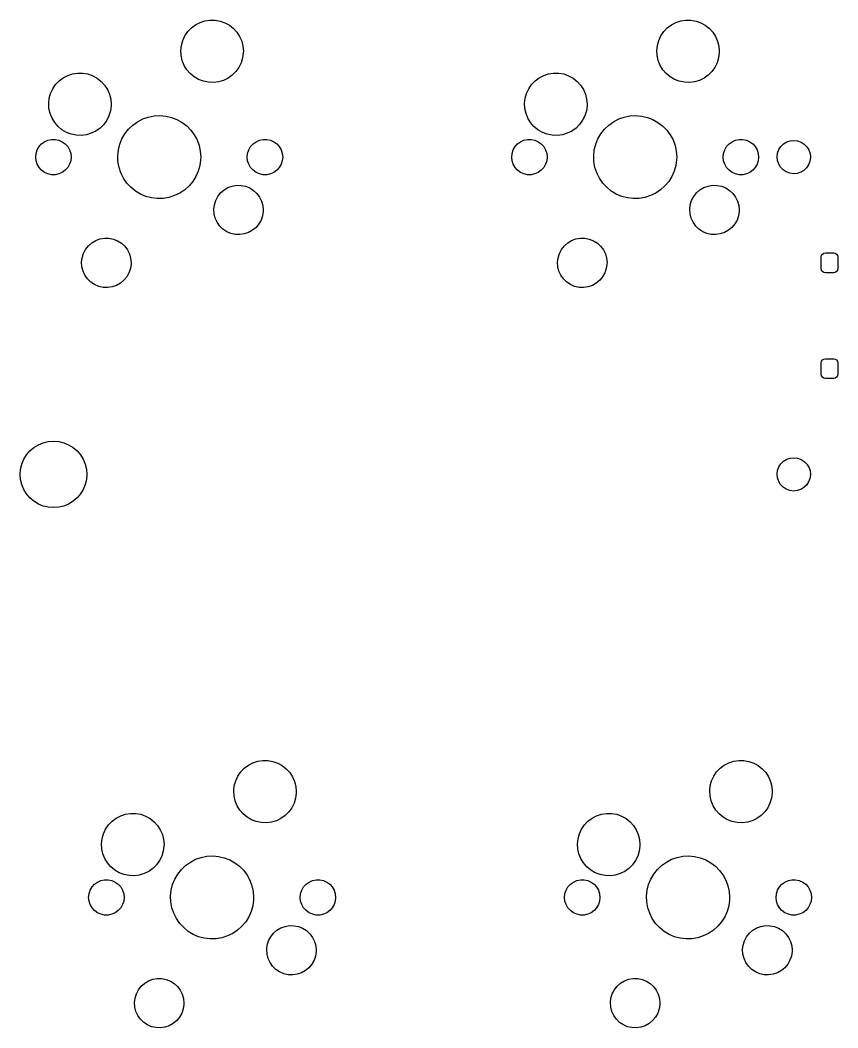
# Model space of a CAD drawing. Extents: x 3.34 to 9.76, y -5.25 to -1.36.
# Drawn here: x 3.537 to 5.083, y -3.447 to -1.541 of the extents above; entities that cross this region are included whole.
import ezdxf

# ---------------------------------------------------------------- set-up
doc = ezdxf.new("R2010")
doc.units = 0
doc.header["$MEASUREMENT"] = 0
doc.layers.add('BLACK', color=7, linetype='CONTINUOUS')

msp = doc.modelspace()

# ---------------------------------------------------------------- linework, layer by layer
at = {"layer": 'BLACK', "linetype": 'CONTINUOUS'}
for p, q in [((3.87712, -1.54556), (3.88631, -1.54255)), ((3.88631, -1.54255), (3.89588, -1.54109)), ((3.89588, -1.54109), (3.90556, -1.54121)), ((3.90556, -1.54121), (3.91509, -1.5429)), ((3.91509, -1.5429), (3.92421, -1.54613)), ((4.77712, -1.54556), (4.78631, -1.54255)), ((4.78631, -1.54255), (4.79588, -1.54109)), ((4.79588, -1.54109), (4.80556, -1.54121)), ((4.80556, -1.54121), (4.81509, -1.5429)), ((4.81509, -1.5429), (4.82421, -1.54613)), ((3.85411, -1.56284), (3.86079, -1.55584)), ((3.86079, -1.55584), (3.86853, -1.55003)), ((3.86853, -1.55003), (3.87712, -1.54556)), ((3.92421, -1.54613), (3.93268, -1.55081)), ((3.93268, -1.55081), (3.94028, -1.55681)), ((3.94028, -1.55681), (3.94679, -1.56397)), ((4.75411, -1.56284), (4.76079, -1.55584)), ((4.76079, -1.55584), (4.76853, -1.55003)), ((4.76853, -1.55003), (4.77712, -1.54556)), ((4.82421, -1.54613), (4.83268, -1.55081)), ((4.83268, -1.55081), (4.84028, -1.55681)), ((4.84028, -1.55681), (4.84679, -1.56397)), ((3.84199, -1.58893), (3.84458, -1.57961)), ((3.84458, -1.57961), (3.84865, -1.57083)), ((3.84865, -1.57083), (3.85411, -1.56284)), ((3.94679, -1.56397), (3.95205, -1.57209)), ((3.95205, -1.57209), (3.9559, -1.58097)), ((3.9559, -1.58097), (3.95826, -1.59035)), ((4.74199, -1.58893), (4.74458, -1.57961)), ((4.74458, -1.57961), (4.74865, -1.57083)), ((4.74865, -1.57083), (4.75411, -1.56284)), ((4.84679, -1.56397), (4.85205, -1.57209)), ((4.85205, -1.57209), (4.8559, -1.58097)), ((4.8559, -1.58097), (4.85826, -1.59035)), ((3.84096, -1.59856), (3.84199, -1.58893)), ((3.84152, -1.60822), (3.84096, -1.59856)), ((3.95826, -1.59035), (3.95906, -1.6)), ((3.95906, -1.6), (3.95898, -1.60288)), ((4.74096, -1.59856), (4.74199, -1.58893)), ((4.74152, -1.60822), (4.74096, -1.59856)), ((4.85826, -1.59035), (4.85906, -1.6)), ((4.85906, -1.6), (4.85898, -1.60288)), ((3.84365, -1.61766), (3.84152, -1.60822)), ((3.84729, -1.62663), (3.84365, -1.61766)), ((3.95772, -1.61248), (3.95491, -1.62174)), ((3.95898, -1.60288), (3.95772, -1.61248)), ((4.74365, -1.61766), (4.74152, -1.60822)), ((4.74729, -1.62663), (4.74365, -1.61766)), ((4.85772, -1.61248), (4.85491, -1.62174)), ((4.85898, -1.60288), (4.85772, -1.61248)), ((3.85234, -1.63488), (3.84729, -1.62663)), ((3.85868, -1.64219), (3.85234, -1.63488)), ((3.94497, -1.63827), (3.93812, -1.64511)), ((3.95062, -1.63042), (3.94497, -1.63827)), ((3.95491, -1.62174), (3.95062, -1.63042)), ((4.75234, -1.63488), (4.74729, -1.62663)), ((4.75868, -1.64219), (4.75234, -1.63488)), ((4.84497, -1.63827), (4.83812, -1.64511)), ((4.85062, -1.63042), (4.84497, -1.63827)), ((4.85491, -1.62174), (4.85062, -1.63042)), ((3.60411, -1.66284), (3.61079, -1.65584)), ((3.61079, -1.65584), (3.61853, -1.65003)), ((3.61853, -1.65003), (3.62712, -1.64556)), ((3.62712, -1.64556), (3.63631, -1.64255)), ((3.63631, -1.64255), (3.64588, -1.64109)), ((3.64588, -1.64109), (3.65556, -1.64121)), ((3.65556, -1.64121), (3.66509, -1.6429)), ((3.66509, -1.6429), (3.67421, -1.64613)), ((3.67421, -1.64613), (3.68268, -1.65081)), ((3.68268, -1.65081), (3.69028, -1.65681)), ((3.69028, -1.65681), (3.69679, -1.66397)), ((3.86613, -1.64838), (3.85868, -1.64219)), ((3.87448, -1.65326), (3.86613, -1.64838)), ((3.88352, -1.65671), (3.87448, -1.65326)), ((3.89301, -1.65864), (3.88352, -1.65671)), ((3.91228, -1.65776), (3.90268, -1.65899)), ((3.92155, -1.65498), (3.91228, -1.65776)), ((3.93024, -1.65073), (3.92155, -1.65498)), ((3.93812, -1.64511), (3.93024, -1.65073)), ((4.50411, -1.66284), (4.51079, -1.65584)), ((4.51079, -1.65584), (4.51853, -1.65003)), ((4.51853, -1.65003), (4.52712, -1.64556)), ((4.52712, -1.64556), (4.53631, -1.64255)), ((4.53631, -1.64255), (4.54588, -1.64109)), ((4.54588, -1.64109), (4.55556, -1.64121)), ((4.55556, -1.64121), (4.56509, -1.6429)), ((4.56509, -1.6429), (4.57421, -1.64613)), ((4.57421, -1.64613), (4.58268, -1.65081)), ((4.58268, -1.65081), (4.59028, -1.65681)), ((4.59028, -1.65681), (4.59679, -1.66397)), ((4.76613, -1.64838), (4.75868, -1.64219)), ((4.77448, -1.65326), (4.76613, -1.64838)), ((4.78352, -1.65671), (4.77448, -1.65326)), ((4.79301, -1.65864), (4.78352, -1.65671)), ((4.81228, -1.65776), (4.80268, -1.65899)), ((4.82155, -1.65498), (4.81228, -1.65776)), ((4.83024, -1.65073), (4.82155, -1.65498)), ((4.83812, -1.64511), (4.83024, -1.65073)), ((3.59458, -1.67961), (3.59865, -1.67083)), ((3.59865, -1.67083), (3.60411, -1.66284)), ((3.69679, -1.66397), (3.70205, -1.67209)), ((3.70205, -1.67209), (3.7059, -1.68097)), ((3.90268, -1.65899), (3.89301, -1.65864)), ((4.49458, -1.67961), (4.49865, -1.67083)), ((4.49865, -1.67083), (4.50411, -1.66284)), ((4.59679, -1.66397), (4.60205, -1.67209)), ((4.60205, -1.67209), (4.6059, -1.68097)), ((4.80268, -1.65899), (4.79301, -1.65864)), ((3.59096, -1.69856), (3.59199, -1.68893)), ((3.59199, -1.68893), (3.59458, -1.67961)), ((3.7059, -1.68097), (3.70826, -1.69035)), ((3.70826, -1.69035), (3.70906, -1.7)), ((4.49096, -1.69856), (4.49199, -1.68893)), ((4.49199, -1.68893), (4.49458, -1.67961)), ((4.6059, -1.68097), (4.60826, -1.69035)), ((4.60826, -1.69035), (4.60906, -1.7)), ((3.59152, -1.70822), (3.59096, -1.69856)), ((3.59365, -1.71766), (3.59152, -1.70822)), ((3.70772, -1.71248), (3.70491, -1.72174)), ((3.70898, -1.70288), (3.70772, -1.71248)), ((3.70906, -1.7), (3.70898, -1.70288)), ((4.49152, -1.70822), (4.49096, -1.69856)), ((4.49365, -1.71766), (4.49152, -1.70822)), ((4.60772, -1.71248), (4.60491, -1.72174)), ((4.60898, -1.70288), (4.60772, -1.71248)), ((4.60906, -1.7), (4.60898, -1.70288)), ((3.59729, -1.72663), (3.59365, -1.71766)), ((3.60234, -1.73488), (3.59729, -1.72663)), ((3.70062, -1.73042), (3.69497, -1.73827)), ((3.70491, -1.72174), (3.70062, -1.73042)), ((3.74996, -1.73951), (3.75898, -1.73307)), ((3.75898, -1.73307), (3.76882, -1.72796)), ((3.76882, -1.72796), (3.77929, -1.72428)), ((3.77929, -1.72428), (3.79016, -1.72212)), ((3.79016, -1.72212), (3.80123, -1.72151)), ((3.80123, -1.72151), (3.81228, -1.72247)), ((3.81228, -1.72247), (3.82308, -1.72497)), ((3.82308, -1.72497), (3.83342, -1.72897)), ((3.83342, -1.72897), (3.8431, -1.73439)), ((4.49729, -1.72663), (4.49365, -1.71766)), ((4.50234, -1.73488), (4.49729, -1.72663)), ((4.60062, -1.73042), (4.59497, -1.73827)), ((4.60491, -1.72174), (4.60062, -1.73042)), ((4.64996, -1.73951), (4.65898, -1.73307)), ((4.65898, -1.73307), (4.66882, -1.72796)), ((4.66882, -1.72796), (4.67929, -1.72428)), ((4.67929, -1.72428), (4.69016, -1.72212)), ((4.69016, -1.72212), (4.70123, -1.72151)), ((4.70123, -1.72151), (4.71228, -1.72247)), ((4.71228, -1.72247), (4.72308, -1.72497)), ((4.72308, -1.72497), (4.73342, -1.72897)), ((4.73342, -1.72897), (4.7431, -1.73439)), ((3.60868, -1.74219), (3.60234, -1.73488)), ((3.61613, -1.74838), (3.60868, -1.74219)), ((3.62448, -1.75326), (3.61613, -1.74838)), ((3.68024, -1.75073), (3.67155, -1.75498)), ((3.68812, -1.74511), (3.68024, -1.75073)), ((3.69497, -1.73827), (3.68812, -1.74511)), ((3.73507, -1.75588), (3.74194, -1.74717)), ((3.74194, -1.74717), (3.74996, -1.73951)), ((3.8431, -1.73439), (3.85191, -1.74112)), ((3.85191, -1.74112), (3.85969, -1.74902)), ((3.85969, -1.74902), (3.86628, -1.75794)), ((4.50868, -1.74219), (4.50234, -1.73488)), ((4.51613, -1.74838), (4.50868, -1.74219)), ((4.52448, -1.75326), (4.51613, -1.74838)), ((4.58024, -1.75073), (4.57155, -1.75498)), ((4.58812, -1.74511), (4.58024, -1.75073)), ((4.59497, -1.73827), (4.58812, -1.74511)), ((4.63507, -1.75588), (4.64194, -1.74717)), ((4.64194, -1.74717), (4.64996, -1.73951)), ((4.7431, -1.73439), (4.75191, -1.74112)), ((4.75191, -1.74112), (4.75969, -1.74902)), ((4.75969, -1.74902), (4.76628, -1.75794)), ((3.57758, -1.7751), (3.58325, -1.77099)), ((3.58325, -1.77099), (3.58965, -1.76814)), ((3.58965, -1.76814), (3.5965, -1.76668)), ((3.5965, -1.76668), (3.6035, -1.76668)), ((3.6035, -1.76668), (3.61035, -1.76814)), ((3.61035, -1.76814), (3.61675, -1.77099)), ((3.61675, -1.77099), (3.62242, -1.7751)), ((3.63352, -1.75671), (3.62448, -1.75326)), ((3.64301, -1.75864), (3.63352, -1.75671)), ((3.65268, -1.75899), (3.64301, -1.75864)), ((3.66228, -1.75776), (3.65268, -1.75899)), ((3.67155, -1.75498), (3.66228, -1.75776)), ((3.72534, -1.77574), (3.7295, -1.76546)), ((3.7295, -1.76546), (3.73507, -1.75588)), ((3.86628, -1.75794), (3.87155, -1.7677)), ((3.87155, -1.7677), (3.87538, -1.7781)), ((3.97758, -1.7751), (3.98325, -1.77099)), ((3.98325, -1.77099), (3.98965, -1.76814)), ((3.98965, -1.76814), (3.9965, -1.76668)), ((3.9965, -1.76668), (4.0035, -1.76668)), ((4.0035, -1.76668), (4.01035, -1.76814)), ((4.01035, -1.76814), (4.01675, -1.77099)), ((4.01675, -1.77099), (4.02242, -1.7751)), ((4.47758, -1.7751), (4.48325, -1.77099)), ((4.48325, -1.77099), (4.48965, -1.76814)), ((4.48965, -1.76814), (4.4965, -1.76668)), ((4.4965, -1.76668), (4.5035, -1.76668)), ((4.5035, -1.76668), (4.51035, -1.76814)), ((4.51035, -1.76814), (4.51675, -1.77099)), ((4.51675, -1.77099), (4.52242, -1.7751)), ((4.53352, -1.75671), (4.52448, -1.75326)), ((4.54301, -1.75864), (4.53352, -1.75671)), ((4.55268, -1.75899), (4.54301, -1.75864)), ((4.56228, -1.75776), (4.55268, -1.75899)), ((4.57155, -1.75498), (4.56228, -1.75776)), ((4.62534, -1.77574), (4.6295, -1.76546)), ((4.6295, -1.76546), (4.63507, -1.75588)), ((4.76628, -1.75794), (4.77155, -1.7677)), ((4.77155, -1.7677), (4.77538, -1.7781)), ((4.87758, -1.7751), (4.88325, -1.77099)), ((4.88325, -1.77099), (4.88965, -1.76814)), ((4.88965, -1.76814), (4.8965, -1.76668)), ((4.8965, -1.76668), (4.9035, -1.76668)), ((4.9035, -1.76668), (4.91035, -1.76814)), ((4.91035, -1.76814), (4.91675, -1.77099)), ((4.91675, -1.77099), (4.92242, -1.7751)), ((4.98061, -1.77518), (4.98659, -1.7715)), ((4.98659, -1.7715), (4.99324, -1.76924)), ((4.99324, -1.76924), (5.00022, -1.7685)), ((5.00022, -1.7685), (5.00719, -1.76934)), ((5.00719, -1.76934), (5.01381, -1.77169)), ((5.01381, -1.77169), (5.01974, -1.77545)), ((3.56723, -1.79303), (3.5694, -1.78637)), ((3.5694, -1.78637), (3.5729, -1.78031)), ((3.5729, -1.78031), (3.57758, -1.7751)), ((3.62242, -1.7751), (3.6271, -1.78031)), ((3.6271, -1.78031), (3.6306, -1.78637)), ((3.6306, -1.78637), (3.63277, -1.79303)), ((3.72154, -1.79753), (3.72267, -1.7865)), ((3.72267, -1.7865), (3.72534, -1.77574)), ((3.87538, -1.7781), (3.87772, -1.78894)), ((3.87772, -1.78894), (3.8785, -1.8)), ((3.96723, -1.79303), (3.9694, -1.78637)), ((3.9694, -1.78637), (3.9729, -1.78031)), ((3.9729, -1.78031), (3.97758, -1.7751)), ((4.02242, -1.7751), (4.0271, -1.78031)), ((4.0271, -1.78031), (4.0306, -1.78637)), ((4.0306, -1.78637), (4.03277, -1.79303)), ((4.46723, -1.79303), (4.4694, -1.78637)), ((4.4694, -1.78637), (4.4729, -1.78031)), ((4.4729, -1.78031), (4.47758, -1.7751)), ((4.52242, -1.7751), (4.5271, -1.78031)), ((4.5271, -1.78031), (4.5306, -1.78637)), ((4.5306, -1.78637), (4.53277, -1.79303)), ((4.62154, -1.79753), (4.62267, -1.7865)), ((4.62267, -1.7865), (4.62534, -1.77574)), ((4.77538, -1.7781), (4.77772, -1.78894)), ((4.77772, -1.78894), (4.7785, -1.8)), ((4.86723, -1.79303), (4.8694, -1.78637)), ((4.8694, -1.78637), (4.8729, -1.78031)), ((4.8729, -1.78031), (4.87758, -1.7751)), ((4.92242, -1.7751), (4.9271, -1.78031)), ((4.9271, -1.78031), (4.9306, -1.78637)), ((4.9306, -1.78637), (4.93277, -1.79303)), ((4.96939, -1.79259), (4.97179, -1.786)), ((4.97179, -1.786), (4.97559, -1.78009)), ((4.97559, -1.78009), (4.98061, -1.77518)), ((5.01974, -1.77545), (5.02468, -1.78044)), ((5.02468, -1.78044), (5.0284, -1.78639)), ((5.0284, -1.78639), (5.03071, -1.79302)), ((3.5665, -1.8), (3.56723, -1.79303)), ((3.56723, -1.80697), (3.5665, -1.8)), ((3.5694, -1.81363), (3.56723, -1.80697)), ((3.63277, -1.80697), (3.6306, -1.81363)), ((3.63277, -1.79303), (3.6335, -1.8)), ((3.6335, -1.8), (3.63277, -1.80697)), ((3.72197, -1.80861), (3.72154, -1.79753)), ((3.72397, -1.81952), (3.72197, -1.80861)), ((3.87835, -1.80493), (3.87687, -1.81592)), ((3.8785, -1.8), (3.87835, -1.80493)), ((3.9665, -1.8), (3.96723, -1.79303)), ((3.96723, -1.80697), (3.9665, -1.8)), ((3.9694, -1.81363), (3.96723, -1.80697)), ((4.03277, -1.80697), (4.0306, -1.81363)), ((4.03277, -1.79303), (4.0335, -1.8)), ((4.0335, -1.8), (4.03277, -1.80697)), ((4.4665, -1.8), (4.46723, -1.79303)), ((4.46723, -1.80697), (4.4665, -1.8)), ((4.4694, -1.81363), (4.46723, -1.80697)), ((4.53277, -1.80697), (4.5306, -1.81363)), ((4.53277, -1.79303), (4.5335, -1.8)), ((4.5335, -1.8), (4.53277, -1.80697)), ((4.62197, -1.80861), (4.62154, -1.79753)), ((4.62397, -1.81952), (4.62197, -1.80861)), ((4.77835, -1.80493), (4.77687, -1.81592)), ((4.7785, -1.8), (4.77835, -1.80493)), ((4.8665, -1.8), (4.86723, -1.79303)), ((4.86723, -1.80697), (4.8665, -1.8)), ((4.8694, -1.81363), (4.86723, -1.80697)), ((4.93277, -1.80697), (4.9306, -1.81363)), ((4.93277, -1.79303), (4.9335, -1.8)), ((4.9335, -1.8), (4.93277, -1.80697)), ((4.96851, -1.79956), (4.96939, -1.79259)), ((4.96919, -1.80655), (4.96851, -1.79956)), ((4.97141, -1.81321), (4.96919, -1.80655)), ((5.03051, -1.80783), (5.02801, -1.8144)), ((5.03148, -1.80088), (5.03051, -1.80783)), ((5.03071, -1.79302), (5.0315, -1.8)), ((5.0315, -1.8), (5.03148, -1.80088)), ((3.5729, -1.81969), (3.5694, -1.81363)), ((3.57758, -1.8249), (3.5729, -1.81969)), ((3.58325, -1.82901), (3.57758, -1.8249)), ((3.58965, -1.83186), (3.58325, -1.82901)), ((3.61675, -1.82901), (3.61035, -1.83186)), ((3.62242, -1.8249), (3.61675, -1.82901)), ((3.6271, -1.81969), (3.62242, -1.8249)), ((3.6306, -1.81363), (3.6271, -1.81969)), ((3.72748, -1.83004), (3.72397, -1.81952)), ((3.87386, -1.82659), (3.86938, -1.83673)), ((3.87687, -1.81592), (3.87386, -1.82659)), ((3.9729, -1.81969), (3.9694, -1.81363)), ((3.97758, -1.8249), (3.9729, -1.81969)), ((3.98325, -1.82901), (3.97758, -1.8249)), ((3.98965, -1.83186), (3.98325, -1.82901)), ((4.01675, -1.82901), (4.01035, -1.83186)), ((4.02242, -1.8249), (4.01675, -1.82901)), ((4.0271, -1.81969), (4.02242, -1.8249)), ((4.0306, -1.81363), (4.0271, -1.81969)), ((4.4729, -1.81969), (4.4694, -1.81363)), ((4.47758, -1.8249), (4.4729, -1.81969)), ((4.48325, -1.82901), (4.47758, -1.8249)), ((4.48965, -1.83186), (4.48325, -1.82901)), ((4.51675, -1.82901), (4.51035, -1.83186)), ((4.52242, -1.8249), (4.51675, -1.82901)), ((4.5271, -1.81969), (4.52242, -1.8249)), ((4.5306, -1.81363), (4.5271, -1.81969)), ((4.62748, -1.83004), (4.62397, -1.81952)), ((4.77386, -1.82659), (4.76938, -1.83673)), ((4.77687, -1.81592), (4.77386, -1.82659)), ((4.8729, -1.81969), (4.8694, -1.81363)), ((4.87758, -1.8249), (4.8729, -1.81969)), ((4.88325, -1.82901), (4.87758, -1.8249)), ((4.88965, -1.83186), (4.88325, -1.82901)), ((4.91675, -1.82901), (4.91035, -1.83186)), ((4.92242, -1.8249), (4.91675, -1.82901)), ((4.9271, -1.81969), (4.92242, -1.8249)), ((4.9306, -1.81363), (4.9271, -1.81969)), ((4.97505, -1.81922), (4.97141, -1.81321)), ((4.97992, -1.82427), (4.97505, -1.81922)), ((4.9858, -1.82811), (4.97992, -1.82427)), ((4.99238, -1.83056), (4.9858, -1.82811)), ((5.01301, -1.82868), (5.00633, -1.83085)), ((5.01904, -1.82509), (5.01301, -1.82868)), ((5.02413, -1.82025), (5.01904, -1.82509)), ((5.02801, -1.8144), (5.02413, -1.82025)), ((3.5965, -1.83332), (3.58965, -1.83186)), ((3.6035, -1.83332), (3.5965, -1.83332)), ((3.61035, -1.83186), (3.6035, -1.83332)), ((3.73243, -1.83996), (3.72748, -1.83004)), ((3.73874, -1.84908), (3.73243, -1.83996)), ((3.86351, -1.84614), (3.85637, -1.85463)), ((3.86938, -1.83673), (3.86351, -1.84614)), ((3.9965, -1.83332), (3.98965, -1.83186)), ((4.0035, -1.83332), (3.9965, -1.83332)), ((4.01035, -1.83186), (4.0035, -1.83332)), ((4.4965, -1.83332), (4.48965, -1.83186)), ((4.5035, -1.83332), (4.4965, -1.83332)), ((4.51035, -1.83186), (4.5035, -1.83332)), ((4.63243, -1.83996), (4.62748, -1.83004)), ((4.63874, -1.84908), (4.63243, -1.83996)), ((4.76351, -1.84614), (4.75637, -1.85463)), ((4.76938, -1.83673), (4.76351, -1.84614)), ((4.8965, -1.83332), (4.88965, -1.83186)), ((4.9035, -1.83332), (4.8965, -1.83332)), ((4.91035, -1.83186), (4.9035, -1.83332)), ((4.99934, -1.83149), (4.99238, -1.83056)), ((5.00633, -1.83085), (4.99934, -1.83149)), ((3.74626, -1.85722), (3.73874, -1.84908)), ((3.75486, -1.86422), (3.74626, -1.85722)), ((3.76436, -1.86994), (3.75486, -1.86422)), ((3.84811, -1.86203), (3.83889, -1.86819)), ((3.85637, -1.85463), (3.84811, -1.86203)), ((3.91609, -1.86782), (3.92252, -1.86218)), ((3.92252, -1.86218), (3.92987, -1.8578)), ((3.92987, -1.8578), (3.9379, -1.85484)), ((3.9379, -1.85484), (3.94633, -1.85339)), ((3.94633, -1.85339), (3.95489, -1.85351)), ((3.95489, -1.85351), (3.96328, -1.85518)), ((3.96328, -1.85518), (3.97122, -1.85835)), ((3.97122, -1.85835), (3.97846, -1.86291)), ((3.97846, -1.86291), (3.98474, -1.86872)), ((4.64626, -1.85722), (4.63874, -1.84908)), ((4.65486, -1.86422), (4.64626, -1.85722)), ((4.66436, -1.86994), (4.65486, -1.86422)), ((4.74811, -1.86203), (4.73889, -1.86819)), ((4.75637, -1.85463), (4.74811, -1.86203)), ((4.81609, -1.86782), (4.82252, -1.86218)), ((4.82252, -1.86218), (4.82987, -1.8578)), ((4.82987, -1.8578), (4.8379, -1.85484)), ((4.8379, -1.85484), (4.84633, -1.85339)), ((4.84633, -1.85339), (4.85489, -1.85351)), ((4.85489, -1.85351), (4.86328, -1.85518)), ((4.86328, -1.85518), (4.87122, -1.85835)), ((4.87122, -1.85835), (4.87846, -1.86291)), ((4.87846, -1.86291), (4.88474, -1.86872)), ((3.77457, -1.87427), (3.76436, -1.86994)), ((3.78529, -1.87711), (3.77457, -1.87427)), ((3.7963, -1.87841), (3.78529, -1.87711)), ((3.80739, -1.87815), (3.7963, -1.87841)), ((3.81833, -1.87633), (3.80739, -1.87815)), ((3.8289, -1.87299), (3.81833, -1.87633)), ((3.83889, -1.86819), (3.8289, -1.87299)), ((3.90427, -1.89028), (3.90681, -1.88211)), ((3.90681, -1.88211), (3.91079, -1.87454)), ((3.91079, -1.87454), (3.91609, -1.86782)), ((3.98474, -1.86872), (3.98986, -1.87557)), ((3.98986, -1.87557), (3.99364, -1.88325)), ((3.99364, -1.88325), (3.99597, -1.89148)), ((4.67457, -1.87427), (4.66436, -1.86994)), ((4.68529, -1.87711), (4.67457, -1.87427)), ((4.6963, -1.87841), (4.68529, -1.87711)), ((4.70739, -1.87815), (4.6963, -1.87841)), ((4.71833, -1.87633), (4.70739, -1.87815)), ((4.7289, -1.87299), (4.71833, -1.87633)), ((4.73889, -1.86819), (4.7289, -1.87299)), ((4.80427, -1.89028), (4.80681, -1.88211)), ((4.80681, -1.88211), (4.81079, -1.87454)), ((4.81079, -1.87454), (4.81609, -1.86782)), ((4.88474, -1.86872), (4.88986, -1.87557)), ((4.88986, -1.87557), (4.89364, -1.88325)), ((4.89364, -1.88325), (4.89597, -1.89148)), ((3.90327, -1.89878), (3.90427, -1.89028)), ((3.90383, -1.90731), (3.90327, -1.89878)), ((3.99669, -1.90245), (3.99546, -1.91091)), ((3.99597, -1.89148), (3.99675, -1.9)), ((3.99675, -1.9), (3.99669, -1.90245)), ((4.80327, -1.89878), (4.80427, -1.89028)), ((4.80383, -1.90731), (4.80327, -1.89878)), ((4.89669, -1.90245), (4.89546, -1.91091)), ((4.89597, -1.89148), (4.89675, -1.9)), ((4.89675, -1.9), (4.89669, -1.90245)), ((3.90593, -1.91561), (3.90383, -1.90731)), ((3.90951, -1.92338), (3.90593, -1.91561)), ((3.91445, -1.93036), (3.90951, -1.92338)), ((3.99271, -1.91901), (3.98853, -1.92648)), ((3.99546, -1.91091), (3.99271, -1.91901)), ((4.80593, -1.91561), (4.80383, -1.90731)), ((4.80951, -1.92338), (4.80593, -1.91561)), ((4.81445, -1.93036), (4.80951, -1.92338)), ((4.89271, -1.91901), (4.88853, -1.92648)), ((4.89546, -1.91091), (4.89271, -1.91901)), ((3.92058, -1.93633), (3.91445, -1.93036)), ((3.92769, -1.94108), (3.92058, -1.93633)), ((3.93555, -1.94446), (3.92769, -1.94108)), ((3.96901, -1.94271), (3.96091, -1.94546)), ((3.97648, -1.93853), (3.96901, -1.94271)), ((3.98306, -1.93306), (3.97648, -1.93853)), ((3.98853, -1.92648), (3.98306, -1.93306)), ((4.82058, -1.93633), (4.81445, -1.93036)), ((4.82769, -1.94108), (4.82058, -1.93633)), ((4.83555, -1.94446), (4.82769, -1.94108)), ((4.86901, -1.94271), (4.86091, -1.94546)), ((4.87648, -1.93853), (4.86901, -1.94271)), ((4.88306, -1.93306), (4.87648, -1.93853)), ((4.88853, -1.92648), (4.88306, -1.93306)), ((3.66609, -1.96782), (3.67252, -1.96218)), ((3.67252, -1.96218), (3.67987, -1.9578)), ((3.67987, -1.9578), (3.6879, -1.95484)), ((3.6879, -1.95484), (3.69633, -1.95339)), ((3.69633, -1.95339), (3.70489, -1.95351)), ((3.70489, -1.95351), (3.71328, -1.95518)), ((3.71328, -1.95518), (3.72122, -1.95835)), ((3.72122, -1.95835), (3.72846, -1.96291)), ((3.9439, -1.94635), (3.93555, -1.94446)), ((3.95245, -1.94669), (3.9439, -1.94635)), ((3.96091, -1.94546), (3.95245, -1.94669)), ((4.56609, -1.96782), (4.57252, -1.96218)), ((4.57252, -1.96218), (4.57987, -1.9578)), ((4.57987, -1.9578), (4.5879, -1.95484)), ((4.5879, -1.95484), (4.59633, -1.95339)), ((4.59633, -1.95339), (4.60489, -1.95351)), ((4.60489, -1.95351), (4.61328, -1.95518)), ((4.61328, -1.95518), (4.62122, -1.95835)), ((4.62122, -1.95835), (4.62846, -1.96291)), ((4.8439, -1.94635), (4.83555, -1.94446)), ((4.85245, -1.94669), (4.8439, -1.94635)), ((4.86091, -1.94546), (4.85245, -1.94669)), ((3.65681, -1.98211), (3.66079, -1.97454)), ((3.66079, -1.97454), (3.66609, -1.96782)), ((3.72846, -1.96291), (3.73474, -1.96872)), ((3.73474, -1.96872), (3.73986, -1.97557)), ((3.73986, -1.97557), (3.74364, -1.98325)), ((4.55681, -1.98211), (4.56079, -1.97454)), ((4.56079, -1.97454), (4.56609, -1.96782)), ((4.62846, -1.96291), (4.63474, -1.96872)), ((4.63474, -1.96872), (4.63986, -1.97557)), ((4.63986, -1.97557), (4.64364, -1.98325)), ((5.05663, -1.9819), (5.05965, -1.9813)), ((5.05965, -1.9813), (5.07539, -1.9813)), ((5.07539, -1.9813), (5.07841, -1.9819)), ((3.65327, -1.99878), (3.65427, -1.99028)), ((3.65383, -2.00731), (3.65327, -1.99878)), ((3.65427, -1.99028), (3.65681, -1.98211)), ((3.74364, -1.98325), (3.74597, -1.99148)), ((3.74597, -1.99148), (3.74675, -2)), ((3.74675, -2), (3.74669, -2.00245)), ((4.55327, -1.99878), (4.55427, -1.99028)), ((4.55383, -2.00731), (4.55327, -1.99878)), ((4.55427, -1.99028), (4.55681, -1.98211)), ((4.64364, -1.98325), (4.64597, -1.99148)), ((4.64597, -1.99148), (4.64675, -2)), ((4.64675, -2), (4.64669, -2.00245)), ((5.05177, -1.98917), (5.05237, -1.98616)), ((5.05177, -2.01083), (5.05177, -1.98917)), ((5.05237, -1.98616), (5.05408, -1.98361)), ((5.05408, -1.98361), (5.05663, -1.9819)), ((5.07841, -1.9819), (5.08096, -1.98361)), ((5.08096, -1.98361), (5.08267, -1.98616)), ((5.08267, -1.98616), (5.08327, -1.98917)), ((5.08327, -1.98917), (5.08327, -2.01083)), ((3.65593, -2.01561), (3.65383, -2.00731)), ((3.65951, -2.02338), (3.65593, -2.01561)), ((3.74271, -2.01901), (3.73853, -2.02648)), ((3.74546, -2.01091), (3.74271, -2.01901)), ((3.74669, -2.00245), (3.74546, -2.01091)), ((4.55593, -2.01561), (4.55383, -2.00731)), ((4.55951, -2.02338), (4.55593, -2.01561)), ((4.64271, -2.01901), (4.63853, -2.02648)), ((4.64546, -2.01091), (4.64271, -2.01901)), ((4.64669, -2.00245), (4.64546, -2.01091)), ((5.05237, -2.01384), (5.05177, -2.01083)), ((5.05408, -2.01639), (5.05237, -2.01384)), ((5.05663, -2.0181), (5.05408, -2.01639)), ((5.05965, -2.0187), (5.05663, -2.0181)), ((5.07539, -2.0187), (5.05965, -2.0187)), ((5.07841, -2.0181), (5.07539, -2.0187)), ((5.08096, -2.01639), (5.07841, -2.0181)), ((5.08267, -2.01384), (5.08096, -2.01639)), ((5.08327, -2.01083), (5.08267, -2.01384)), ((3.66445, -2.03036), (3.65951, -2.02338)), ((3.67058, -2.03633), (3.66445, -2.03036)), ((3.67769, -2.04108), (3.67058, -2.03633)), ((3.72648, -2.03853), (3.71901, -2.04271)), ((3.73306, -2.03306), (3.72648, -2.03853)), ((3.73853, -2.02648), (3.73306, -2.03306)), ((4.56445, -2.03036), (4.55951, -2.02338)), ((4.57058, -2.03633), (4.56445, -2.03036)), ((4.57769, -2.04108), (4.57058, -2.03633)), ((4.62648, -2.03853), (4.61901, -2.04271)), ((4.63306, -2.03306), (4.62648, -2.03853)), ((4.63853, -2.02648), (4.63306, -2.03306)), ((3.68555, -2.04446), (3.67769, -2.04108)), ((3.6939, -2.04635), (3.68555, -2.04446)), ((3.70245, -2.04669), (3.6939, -2.04635)), ((3.71091, -2.04546), (3.70245, -2.04669)), ((3.71901, -2.04271), (3.71091, -2.04546)), ((4.58555, -2.04446), (4.57769, -2.04108)), ((4.5939, -2.04635), (4.58555, -2.04446)), ((4.60245, -2.04669), (4.5939, -2.04635)), ((4.61091, -2.04546), (4.60245, -2.04669)), ((4.61901, -2.04271), (4.61091, -2.04546)), ((5.05177, -2.18917), (5.05237, -2.18616)), ((5.05177, -2.21083), (5.05177, -2.18917)), ((5.05237, -2.18616), (5.05408, -2.18361)), ((5.05408, -2.18361), (5.05663, -2.1819)), ((5.05663, -2.1819), (5.05965, -2.1813)), ((5.05965, -2.1813), (5.07539, -2.1813)), ((5.07539, -2.1813), (5.07841, -2.1819)), ((5.07841, -2.1819), (5.08096, -2.18361)), ((5.08096, -2.18361), (5.08267, -2.18616)), ((5.08267, -2.18616), (5.08327, -2.18917)), ((5.08327, -2.18917), (5.08327, -2.21083)), ((5.05237, -2.21384), (5.05177, -2.21083)), ((5.05408, -2.21639), (5.05237, -2.21384)), ((5.05663, -2.2181), (5.05408, -2.21639)), ((5.05965, -2.2187), (5.05663, -2.2181)), ((5.07539, -2.2187), (5.05965, -2.2187)), ((5.07841, -2.2181), (5.07539, -2.2187)), ((5.08096, -2.21639), (5.07841, -2.2181)), ((5.08267, -2.21384), (5.08096, -2.21639)), ((5.08327, -2.21083), (5.08267, -2.21384)), ((3.56297, -2.34904), (3.5714, -2.34387)), ((3.5714, -2.34387), (3.58053, -2.34009)), ((3.58053, -2.34009), (3.59015, -2.33778)), ((3.59015, -2.33778), (3.6, -2.33701)), ((3.6, -2.33701), (3.60985, -2.33778)), ((3.60985, -2.33778), (3.61947, -2.34009)), ((3.61947, -2.34009), (3.6286, -2.34387)), ((3.6286, -2.34387), (3.63703, -2.34904)), ((3.54904, -2.36297), (3.55546, -2.35546)), ((3.55546, -2.35546), (3.56297, -2.34904)), ((3.63703, -2.34904), (3.64454, -2.35546)), ((3.64454, -2.35546), (3.65096, -2.36297)), ((3.53778, -2.39015), (3.54009, -2.38053)), ((3.54009, -2.38053), (3.54387, -2.3714)), ((3.54387, -2.3714), (3.54904, -2.36297)), ((3.65096, -2.36297), (3.65613, -2.3714)), ((3.65613, -2.3714), (3.65991, -2.38053)), ((3.65991, -2.38053), (3.66222, -2.39015)), ((4.97179, -2.386), (4.97559, -2.38009)), ((4.97559, -2.38009), (4.98061, -2.37518)), ((4.98061, -2.37518), (4.98659, -2.3715)), ((4.98659, -2.3715), (4.99324, -2.36924)), ((4.99324, -2.36924), (5.00022, -2.3685)), ((5.00022, -2.3685), (5.00719, -2.36934)), ((5.00719, -2.36934), (5.01381, -2.37169)), ((5.01381, -2.37169), (5.01974, -2.37545)), ((5.01974, -2.37545), (5.02468, -2.38044)), ((5.02468, -2.38044), (5.0284, -2.38639)), ((3.53701, -2.4), (3.53778, -2.39015)), ((3.53778, -2.40985), (3.53701, -2.4)), ((3.66222, -2.39015), (3.66299, -2.4)), ((3.66299, -2.4), (3.66222, -2.40985)), ((4.96851, -2.39956), (4.96939, -2.39259)), ((4.96919, -2.40655), (4.96851, -2.39956)), ((4.96939, -2.39259), (4.97179, -2.386)), ((5.0284, -2.38639), (5.03071, -2.39302)), ((5.03148, -2.40088), (5.03051, -2.40783)), ((5.03071, -2.39302), (5.0315, -2.4)), ((5.0315, -2.4), (5.03148, -2.40088)), ((3.54009, -2.41947), (3.53778, -2.40985)), ((3.54387, -2.4286), (3.54009, -2.41947)), ((3.65991, -2.41947), (3.65613, -2.4286)), ((3.66222, -2.40985), (3.65991, -2.41947)), ((4.97141, -2.41321), (4.96919, -2.40655)), ((4.97505, -2.41922), (4.97141, -2.41321)), ((4.97992, -2.42427), (4.97505, -2.41922)), ((5.02801, -2.4144), (5.02413, -2.42025)), ((5.03051, -2.40783), (5.02801, -2.4144)), ((3.54904, -2.43703), (3.54387, -2.4286)), ((3.55546, -2.44454), (3.54904, -2.43703)), ((3.65096, -2.43703), (3.64454, -2.44454)), ((3.65613, -2.4286), (3.65096, -2.43703)), ((4.9858, -2.42811), (4.97992, -2.42427)), ((4.99238, -2.43056), (4.9858, -2.42811)), ((4.99934, -2.43149), (4.99238, -2.43056)), ((5.00633, -2.43085), (4.99934, -2.43149)), ((5.01301, -2.42868), (5.00633, -2.43085)), ((5.01904, -2.42509), (5.01301, -2.42868)), ((5.02413, -2.42025), (5.01904, -2.42509)), ((3.56297, -2.45096), (3.55546, -2.44454)), ((3.5714, -2.45613), (3.56297, -2.45096)), ((3.58053, -2.45991), (3.5714, -2.45613)), ((3.6286, -2.45613), (3.61947, -2.45991)), ((3.63703, -2.45096), (3.6286, -2.45613)), ((3.64454, -2.44454), (3.63703, -2.45096)), ((3.59015, -2.46222), (3.58053, -2.45991)), ((3.6, -2.46299), (3.59015, -2.46222)), ((3.60985, -2.46222), (3.6, -2.46299)), ((3.61947, -2.45991), (3.60985, -2.46222)), ((3.96079, -2.95584), (3.96853, -2.95003)), ((3.96853, -2.95003), (3.97712, -2.94556)), ((3.97712, -2.94556), (3.98631, -2.94255)), ((3.98631, -2.94255), (3.99588, -2.94109)), ((3.99588, -2.94109), (4.00556, -2.94121)), ((4.00556, -2.94121), (4.01509, -2.9429)), ((4.01509, -2.9429), (4.02421, -2.94613)), ((4.02421, -2.94613), (4.03268, -2.95081)), ((4.03268, -2.95081), (4.04028, -2.95681)), ((4.86079, -2.95584), (4.86853, -2.95003)), ((4.86853, -2.95003), (4.87712, -2.94556)), ((4.87712, -2.94556), (4.88631, -2.94255)), ((4.88631, -2.94255), (4.89588, -2.94109)), ((4.89588, -2.94109), (4.90556, -2.94121)), ((4.90556, -2.94121), (4.91509, -2.9429)), ((4.91509, -2.9429), (4.92421, -2.94613)), ((4.92421, -2.94613), (4.93268, -2.95081)), ((4.93268, -2.95081), (4.94028, -2.95681)), ((3.94458, -2.97961), (3.94865, -2.97083)), ((3.94865, -2.97083), (3.95411, -2.96284)), ((3.95411, -2.96284), (3.96079, -2.95584)), ((4.04028, -2.95681), (4.04679, -2.96397)), ((4.04679, -2.96397), (4.05205, -2.97209)), ((4.05205, -2.97209), (4.0559, -2.98097)), ((4.84458, -2.97961), (4.84865, -2.97083)), ((4.84865, -2.97083), (4.85411, -2.96284)), ((4.85411, -2.96284), (4.86079, -2.95584)), ((4.94028, -2.95681), (4.94679, -2.96397)), ((4.94679, -2.96397), (4.95205, -2.97209)), ((4.95205, -2.97209), (4.9559, -2.98097)), ((3.94096, -2.99856), (3.94199, -2.98893)), ((3.94199, -2.98893), (3.94458, -2.97961)), ((4.0559, -2.98097), (4.05826, -2.99035)), ((4.05826, -2.99035), (4.05906, -3)), ((4.84096, -2.99856), (4.84199, -2.98893)), ((4.84199, -2.98893), (4.84458, -2.97961)), ((4.9559, -2.98097), (4.95826, -2.99035)), ((4.95826, -2.99035), (4.95906, -3)), ((3.94152, -3.00822), (3.94096, -2.99856)), ((3.94365, -3.01766), (3.94152, -3.00822)), ((4.05898, -3.00288), (4.05772, -3.01248)), ((4.05906, -3), (4.05898, -3.00288)), ((4.84152, -3.00822), (4.84096, -2.99856)), ((4.84365, -3.01766), (4.84152, -3.00822)), ((4.95898, -3.00288), (4.95772, -3.01248)), ((4.95906, -3), (4.95898, -3.00288)), ((3.94729, -3.02663), (3.94365, -3.01766)), ((3.95234, -3.03488), (3.94729, -3.02663)), ((4.05491, -3.02174), (4.05062, -3.03042)), ((4.05772, -3.01248), (4.05491, -3.02174)), ((4.84729, -3.02663), (4.84365, -3.01766)), ((4.85234, -3.03488), (4.84729, -3.02663)), ((4.95491, -3.02174), (4.95062, -3.03042)), ((4.95772, -3.01248), (4.95491, -3.02174)), ((3.71853, -3.05003), (3.72712, -3.04556)), ((3.72712, -3.04556), (3.73631, -3.04255)), ((3.73631, -3.04255), (3.74588, -3.04109)), ((3.74588, -3.04109), (3.75556, -3.04121)), ((3.75556, -3.04121), (3.76509, -3.0429)), ((3.76509, -3.0429), (3.77421, -3.04613)), ((3.77421, -3.04613), (3.78268, -3.05081)), ((3.95868, -3.04219), (3.95234, -3.03488)), ((3.96613, -3.04838), (3.95868, -3.04219)), ((3.97448, -3.05326), (3.96613, -3.04838)), ((4.03812, -3.04511), (4.03024, -3.05073)), ((4.04497, -3.03827), (4.03812, -3.04511)), ((4.05062, -3.03042), (4.04497, -3.03827)), ((4.61853, -3.05003), (4.62712, -3.04556)), ((4.62712, -3.04556), (4.63631, -3.04255)), ((4.63631, -3.04255), (4.64588, -3.04109)), ((4.64588, -3.04109), (4.65556, -3.04121)), ((4.65556, -3.04121), (4.66509, -3.0429)), ((4.66509, -3.0429), (4.67421, -3.04613)), ((4.67421, -3.04613), (4.68268, -3.05081)), ((4.85868, -3.04219), (4.85234, -3.03488)), ((4.86613, -3.04838), (4.85868, -3.04219)), ((4.87448, -3.05326), (4.86613, -3.04838)), ((4.93812, -3.04511), (4.93024, -3.05073)), ((4.94497, -3.03827), (4.93812, -3.04511)), ((4.95062, -3.03042), (4.94497, -3.03827)), ((3.69865, -3.07083), (3.70411, -3.06284)), ((3.70411, -3.06284), (3.71079, -3.05584)), ((3.71079, -3.05584), (3.71853, -3.05003)), ((3.78268, -3.05081), (3.79028, -3.05681)), ((3.79028, -3.05681), (3.79679, -3.06397)), ((3.79679, -3.06397), (3.80205, -3.07209)), ((3.98352, -3.05671), (3.97448, -3.05326)), ((3.99301, -3.05864), (3.98352, -3.05671)), ((4.00268, -3.05899), (3.99301, -3.05864)), ((4.01228, -3.05776), (4.00268, -3.05899)), ((4.02155, -3.05498), (4.01228, -3.05776)), ((4.03024, -3.05073), (4.02155, -3.05498)), ((4.59865, -3.07083), (4.60411, -3.06284)), ((4.60411, -3.06284), (4.61079, -3.05584)), ((4.61079, -3.05584), (4.61853, -3.05003)), ((4.68268, -3.05081), (4.69028, -3.05681)), ((4.69028, -3.05681), (4.69679, -3.06397)), ((4.69679, -3.06397), (4.70205, -3.07209)), ((4.88352, -3.05671), (4.87448, -3.05326)), ((4.89301, -3.05864), (4.88352, -3.05671)), ((4.90268, -3.05899), (4.89301, -3.05864)), ((4.91228, -3.05776), (4.90268, -3.05899)), ((4.92155, -3.05498), (4.91228, -3.05776)), ((4.93024, -3.05073), (4.92155, -3.05498)), ((3.69199, -3.08893), (3.69458, -3.07961)), ((3.69458, -3.07961), (3.69865, -3.07083)), ((3.80205, -3.07209), (3.8059, -3.08097)), ((3.8059, -3.08097), (3.80826, -3.09035)), ((4.59199, -3.08893), (4.59458, -3.07961)), ((4.59458, -3.07961), (4.59865, -3.07083)), ((4.70205, -3.07209), (4.7059, -3.08097)), ((4.7059, -3.08097), (4.70826, -3.09035)), ((3.69096, -3.09856), (3.69199, -3.08893)), ((3.69152, -3.10822), (3.69096, -3.09856)), ((3.80898, -3.10288), (3.80772, -3.11248)), ((3.80826, -3.09035), (3.80906, -3.1)), ((3.80906, -3.1), (3.80898, -3.10288)), ((4.59096, -3.09856), (4.59199, -3.08893)), ((4.59152, -3.10822), (4.59096, -3.09856)), ((4.70898, -3.10288), (4.70772, -3.11248)), ((4.70826, -3.09035), (4.70906, -3.1)), ((4.70906, -3.1), (4.70898, -3.10288)), ((3.69365, -3.11766), (3.69152, -3.10822)), ((3.69729, -3.12663), (3.69365, -3.11766)), ((3.80491, -3.12174), (3.80062, -3.13042)), ((3.80772, -3.11248), (3.80491, -3.12174)), ((3.86882, -3.12796), (3.87929, -3.12428)), ((3.87929, -3.12428), (3.89016, -3.12212)), ((3.89016, -3.12212), (3.90123, -3.12151)), ((3.90123, -3.12151), (3.91228, -3.12247)), ((3.91228, -3.12247), (3.92308, -3.12497)), ((3.92308, -3.12497), (3.93342, -3.12897)), ((4.59365, -3.11766), (4.59152, -3.10822)), ((4.59729, -3.12663), (4.59365, -3.11766)), ((4.70491, -3.12174), (4.70062, -3.13042)), ((4.70772, -3.11248), (4.70491, -3.12174)), ((4.76882, -3.12796), (4.77929, -3.12428)), ((4.77929, -3.12428), (4.79016, -3.12212)), ((4.79016, -3.12212), (4.80123, -3.12151)), ((4.80123, -3.12151), (4.81228, -3.12247)), ((4.81228, -3.12247), (4.82308, -3.12497)), ((4.82308, -3.12497), (4.83342, -3.12897)), ((3.70234, -3.13488), (3.69729, -3.12663)), ((3.70868, -3.14219), (3.70234, -3.13488)), ((3.71613, -3.14838), (3.70868, -3.14219)), ((3.79497, -3.13827), (3.78812, -3.14511)), ((3.80062, -3.13042), (3.79497, -3.13827)), ((3.84194, -3.14717), (3.84996, -3.13951)), ((3.84996, -3.13951), (3.85898, -3.13307)), ((3.85898, -3.13307), (3.86882, -3.12796)), ((3.93342, -3.12897), (3.9431, -3.13439)), ((3.9431, -3.13439), (3.95191, -3.14112)), ((3.95191, -3.14112), (3.95969, -3.14902)), ((4.60234, -3.13488), (4.59729, -3.12663)), ((4.60868, -3.14219), (4.60234, -3.13488)), ((4.61613, -3.14838), (4.60868, -3.14219)), ((4.69497, -3.13827), (4.68812, -3.14511)), ((4.70062, -3.13042), (4.69497, -3.13827)), ((4.74194, -3.14717), (4.74996, -3.13951)), ((4.74996, -3.13951), (4.75898, -3.13307)), ((4.75898, -3.13307), (4.76882, -3.12796)), ((4.83342, -3.12897), (4.8431, -3.13439)), ((4.8431, -3.13439), (4.85191, -3.14112)), ((4.85191, -3.14112), (4.85969, -3.14902)), ((3.72448, -3.15326), (3.71613, -3.14838)), ((3.73352, -3.15671), (3.72448, -3.15326)), ((3.74301, -3.15864), (3.73352, -3.15671)), ((3.75268, -3.15899), (3.74301, -3.15864)), ((3.76228, -3.15776), (3.75268, -3.15899)), ((3.77155, -3.15498), (3.76228, -3.15776)), ((3.78024, -3.15073), (3.77155, -3.15498)), ((3.78812, -3.14511), (3.78024, -3.15073)), ((3.8295, -3.16546), (3.83507, -3.15588)), ((3.83507, -3.15588), (3.84194, -3.14717)), ((3.95969, -3.14902), (3.96628, -3.15794)), ((3.96628, -3.15794), (3.97155, -3.1677)), ((4.62448, -3.15326), (4.61613, -3.14838)), ((4.63352, -3.15671), (4.62448, -3.15326)), ((4.64301, -3.15864), (4.63352, -3.15671)), ((4.65268, -3.15899), (4.64301, -3.15864)), ((4.66228, -3.15776), (4.65268, -3.15899)), ((4.67155, -3.15498), (4.66228, -3.15776)), ((4.68024, -3.15073), (4.67155, -3.15498)), ((4.68812, -3.14511), (4.68024, -3.15073)), ((4.7295, -3.16546), (4.73507, -3.15588)), ((4.73507, -3.15588), (4.74194, -3.14717)), ((4.85969, -3.14902), (4.86628, -3.15794)), ((4.86628, -3.15794), (4.87155, -3.1677)), ((3.6694, -3.18637), (3.6729, -3.18031)), ((3.6729, -3.18031), (3.67758, -3.1751)), ((3.67758, -3.1751), (3.68325, -3.17099)), ((3.68325, -3.17099), (3.68965, -3.16814)), ((3.68965, -3.16814), (3.6965, -3.16668)), ((3.6965, -3.16668), (3.7035, -3.16668)), ((3.7035, -3.16668), (3.71035, -3.16814)), ((3.71035, -3.16814), (3.71675, -3.17099)), ((3.71675, -3.17099), (3.72242, -3.1751)), ((3.72242, -3.1751), (3.7271, -3.18031)), ((3.7271, -3.18031), (3.7306, -3.18637)), ((3.82267, -3.1865), (3.82534, -3.17574)), ((3.82534, -3.17574), (3.8295, -3.16546)), ((3.97155, -3.1677), (3.97538, -3.1781)), ((3.97538, -3.1781), (3.97772, -3.18894)), ((4.0694, -3.18637), (4.0729, -3.18031)), ((4.0729, -3.18031), (4.07758, -3.1751)), ((4.07758, -3.1751), (4.08325, -3.17099)), ((4.08325, -3.17099), (4.08965, -3.16814)), ((4.08965, -3.16814), (4.0965, -3.16668)), ((4.0965, -3.16668), (4.1035, -3.16668)), ((4.1035, -3.16668), (4.11035, -3.16814)), ((4.11035, -3.16814), (4.11675, -3.17099)), ((4.11675, -3.17099), (4.12242, -3.1751)), ((4.12242, -3.1751), (4.1271, -3.18031)), ((4.1271, -3.18031), (4.1306, -3.18637)), ((4.5694, -3.18637), (4.5729, -3.18031)), ((4.5729, -3.18031), (4.57758, -3.1751)), ((4.57758, -3.1751), (4.58325, -3.17099)), ((4.58325, -3.17099), (4.58965, -3.16814)), ((4.58965, -3.16814), (4.5965, -3.16668)), ((4.5965, -3.16668), (4.6035, -3.16668)), ((4.6035, -3.16668), (4.61035, -3.16814)), ((4.61035, -3.16814), (4.61675, -3.17099)), ((4.61675, -3.17099), (4.62242, -3.1751)), ((4.62242, -3.1751), (4.6271, -3.18031)), ((4.6271, -3.18031), (4.6306, -3.18637)), ((4.72267, -3.1865), (4.72534, -3.17574)), ((4.72534, -3.17574), (4.7295, -3.16546)), ((4.87155, -3.1677), (4.87538, -3.1781)), ((4.87538, -3.1781), (4.87772, -3.18894)), ((4.9694, -3.18637), (4.9729, -3.18031)), ((4.9729, -3.18031), (4.97758, -3.1751)), ((4.97758, -3.1751), (4.98325, -3.17099)), ((4.98325, -3.17099), (4.98965, -3.16814)), ((4.98965, -3.16814), (4.9965, -3.16668)), ((4.9965, -3.16668), (5.0035, -3.16668)), ((5.0035, -3.16668), (5.01035, -3.16814)), ((5.01035, -3.16814), (5.01675, -3.17099)), ((5.01675, -3.17099), (5.02242, -3.1751)), ((5.02242, -3.1751), (5.0271, -3.18031)), ((5.0271, -3.18031), (5.0306, -3.18637)), ((3.6665, -3.2), (3.66723, -3.19303)), ((3.66723, -3.20697), (3.6665, -3.2)), ((3.66723, -3.19303), (3.6694, -3.18637)), ((3.7306, -3.18637), (3.73277, -3.19303)), ((3.73277, -3.19303), (3.7335, -3.2)), ((3.7335, -3.2), (3.73277, -3.20697)), ((3.82154, -3.19753), (3.82267, -3.1865)), ((3.82197, -3.20861), (3.82154, -3.19753)), ((3.97772, -3.18894), (3.9785, -3.2)), ((3.9785, -3.2), (3.97835, -3.20493)), ((4.0665, -3.2), (4.06723, -3.19303)), ((4.06723, -3.20697), (4.0665, -3.2)), ((4.06723, -3.19303), (4.0694, -3.18637)), ((4.1306, -3.18637), (4.13277, -3.19303)), ((4.13277, -3.19303), (4.1335, -3.2)), ((4.1335, -3.2), (4.13277, -3.20697)), ((4.5665, -3.2), (4.56723, -3.19303)), ((4.56723, -3.20697), (4.5665, -3.2)), ((4.56723, -3.19303), (4.5694, -3.18637)), ((4.6306, -3.18637), (4.63277, -3.19303)), ((4.63277, -3.19303), (4.6335, -3.2)), ((4.6335, -3.2), (4.63277, -3.20697)), ((4.72154, -3.19753), (4.72267, -3.1865)), ((4.72197, -3.20861), (4.72154, -3.19753)), ((4.87772, -3.18894), (4.8785, -3.2)), ((4.8785, -3.2), (4.87835, -3.20493)), ((4.9665, -3.2), (4.96723, -3.19303)), ((4.96723, -3.20697), (4.9665, -3.2)), ((4.96723, -3.19303), (4.9694, -3.18637)), ((5.0306, -3.18637), (5.03277, -3.19303)), ((5.03277, -3.19303), (5.0335, -3.2)), ((5.0335, -3.2), (5.03277, -3.20697)), ((3.6694, -3.21363), (3.66723, -3.20697)), ((3.6729, -3.21969), (3.6694, -3.21363)), ((3.67758, -3.2249), (3.6729, -3.21969)), ((3.7271, -3.21969), (3.72242, -3.2249)), ((3.7306, -3.21363), (3.7271, -3.21969)), ((3.73277, -3.20697), (3.7306, -3.21363)), ((3.82397, -3.21952), (3.82197, -3.20861)), ((3.82748, -3.23004), (3.82397, -3.21952)), ((3.97687, -3.21592), (3.97386, -3.22659)), ((3.97835, -3.20493), (3.97687, -3.21592)), ((4.0694, -3.21363), (4.06723, -3.20697)), ((4.0729, -3.21969), (4.0694, -3.21363)), ((4.07758, -3.2249), (4.0729, -3.21969)), ((4.1271, -3.21969), (4.12242, -3.2249)), ((4.1306, -3.21363), (4.1271, -3.21969)), ((4.13277, -3.20697), (4.1306, -3.21363)), ((4.5694, -3.21363), (4.56723, -3.20697)), ((4.5729, -3.21969), (4.5694, -3.21363)), ((4.57758, -3.2249), (4.5729, -3.21969)), ((4.6271, -3.21969), (4.62242, -3.2249)), ((4.6306, -3.21363), (4.6271, -3.21969)), ((4.63277, -3.20697), (4.6306, -3.21363)), ((4.72397, -3.21952), (4.72197, -3.20861)), ((4.72748, -3.23004), (4.72397, -3.21952)), ((4.87687, -3.21592), (4.87386, -3.22659)), ((4.87835, -3.20493), (4.87687, -3.21592)), ((4.9694, -3.21363), (4.96723, -3.20697)), ((4.9729, -3.21969), (4.9694, -3.21363)), ((4.97758, -3.2249), (4.9729, -3.21969)), ((5.0271, -3.21969), (5.02242, -3.2249)), ((5.0306, -3.21363), (5.0271, -3.21969)), ((5.03277, -3.20697), (5.0306, -3.21363)), ((3.68325, -3.22901), (3.67758, -3.2249)), ((3.68965, -3.23186), (3.68325, -3.22901)), ((3.6965, -3.23332), (3.68965, -3.23186)), ((3.7035, -3.23332), (3.6965, -3.23332)), ((3.71035, -3.23186), (3.7035, -3.23332)), ((3.71675, -3.22901), (3.71035, -3.23186)), ((3.72242, -3.2249), (3.71675, -3.22901)), ((3.83243, -3.23996), (3.82748, -3.23004)), ((3.96938, -3.23673), (3.96351, -3.24614)), ((3.97386, -3.22659), (3.96938, -3.23673)), ((4.08325, -3.22901), (4.07758, -3.2249)), ((4.08965, -3.23186), (4.08325, -3.22901)), ((4.0965, -3.23332), (4.08965, -3.23186)), ((4.1035, -3.23332), (4.0965, -3.23332)), ((4.11035, -3.23186), (4.1035, -3.23332)), ((4.11675, -3.22901), (4.11035, -3.23186)), ((4.12242, -3.2249), (4.11675, -3.22901)), ((4.58325, -3.22901), (4.57758, -3.2249)), ((4.58965, -3.23186), (4.58325, -3.22901)), ((4.5965, -3.23332), (4.58965, -3.23186)), ((4.6035, -3.23332), (4.5965, -3.23332)), ((4.61035, -3.23186), (4.6035, -3.23332)), ((4.61675, -3.22901), (4.61035, -3.23186)), ((4.62242, -3.2249), (4.61675, -3.22901)), ((4.73243, -3.23996), (4.72748, -3.23004)), ((4.86938, -3.23673), (4.86351, -3.24614)), ((4.87386, -3.22659), (4.86938, -3.23673)), ((4.98325, -3.22901), (4.97758, -3.2249)), ((4.98965, -3.23186), (4.98325, -3.22901)), ((4.9965, -3.23332), (4.98965, -3.23186)), ((5.0035, -3.23332), (4.9965, -3.23332)), ((5.01035, -3.23186), (5.0035, -3.23332)), ((5.01675, -3.22901), (5.01035, -3.23186)), ((5.02242, -3.2249), (5.01675, -3.22901)), ((3.83874, -3.24908), (3.83243, -3.23996)), ((3.84626, -3.25722), (3.83874, -3.24908)), ((3.85486, -3.26422), (3.84626, -3.25722)), ((3.95637, -3.25463), (3.94811, -3.26203)), ((3.96351, -3.24614), (3.95637, -3.25463)), ((4.02252, -3.26218), (4.02987, -3.2578)), ((4.02987, -3.2578), (4.0379, -3.25484)), ((4.0379, -3.25484), (4.04633, -3.25339)), ((4.04633, -3.25339), (4.05489, -3.25351)), ((4.05489, -3.25351), (4.06328, -3.25518)), ((4.06328, -3.25518), (4.07122, -3.25835)), ((4.07122, -3.25835), (4.07846, -3.26291)), ((4.73874, -3.24908), (4.73243, -3.23996)), ((4.74626, -3.25722), (4.73874, -3.24908)), ((4.75486, -3.26422), (4.74626, -3.25722)), ((4.85637, -3.25463), (4.84811, -3.26203)), ((4.86351, -3.24614), (4.85637, -3.25463)), ((4.92252, -3.26218), (4.92987, -3.2578)), ((4.92987, -3.2578), (4.9379, -3.25484)), ((4.9379, -3.25484), (4.94633, -3.25339)), ((4.94633, -3.25339), (4.95489, -3.25351)), ((4.95489, -3.25351), (4.96328, -3.25518)), ((4.96328, -3.25518), (4.97122, -3.25835)), ((4.97122, -3.25835), (4.97846, -3.26291)), ((3.86436, -3.26994), (3.85486, -3.26422)), ((3.87457, -3.27427), (3.86436, -3.26994)), ((3.88529, -3.27711), (3.87457, -3.27427)), ((3.8963, -3.27841), (3.88529, -3.27711)), ((3.91833, -3.27633), (3.90739, -3.27815)), ((3.9289, -3.27299), (3.91833, -3.27633)), ((3.93889, -3.26819), (3.9289, -3.27299)), ((3.94811, -3.26203), (3.93889, -3.26819)), ((4.00681, -3.28211), (4.01079, -3.27454)), ((4.01079, -3.27454), (4.01609, -3.26782)), ((4.01609, -3.26782), (4.02252, -3.26218)), ((4.07846, -3.26291), (4.08474, -3.26872)), ((4.08474, -3.26872), (4.08986, -3.27557)), ((4.08986, -3.27557), (4.09364, -3.28325)), ((4.76436, -3.26994), (4.75486, -3.26422)), ((4.77457, -3.27427), (4.76436, -3.26994)), ((4.78529, -3.27711), (4.77457, -3.27427)), ((4.7963, -3.27841), (4.78529, -3.27711)), ((4.81833, -3.27633), (4.80739, -3.27815)), ((4.8289, -3.27299), (4.81833, -3.27633)), ((4.83889, -3.26819), (4.8289, -3.27299)), ((4.84811, -3.26203), (4.83889, -3.26819)), ((4.90681, -3.28211), (4.91079, -3.27454)), ((4.91079, -3.27454), (4.91609, -3.26782)), ((4.91609, -3.26782), (4.92252, -3.26218)), ((4.97846, -3.26291), (4.98474, -3.26872)), ((4.98474, -3.26872), (4.98986, -3.27557)), ((4.98986, -3.27557), (4.99364, -3.28325)), ((3.90739, -3.27815), (3.8963, -3.27841)), ((4.00327, -3.29878), (4.00427, -3.29028)), ((4.00427, -3.29028), (4.00681, -3.28211)), ((4.09364, -3.28325), (4.09597, -3.29148)), ((4.09597, -3.29148), (4.09675, -3.3)), ((4.80739, -3.27815), (4.7963, -3.27841)), ((4.90327, -3.29878), (4.90427, -3.29028)), ((4.90427, -3.29028), (4.90681, -3.28211)), ((4.99364, -3.28325), (4.99597, -3.29148)), ((4.99597, -3.29148), (4.99675, -3.3)), ((4.00383, -3.30731), (4.00327, -3.29878)), ((4.00593, -3.31561), (4.00383, -3.30731)), ((4.00951, -3.32337), (4.00593, -3.31561)), ((4.09546, -3.31091), (4.09271, -3.31901)), ((4.09669, -3.30245), (4.09546, -3.31091)), ((4.09675, -3.3), (4.09669, -3.30245)), ((4.90383, -3.30731), (4.90327, -3.29878)), ((4.90593, -3.31561), (4.90383, -3.30731)), ((4.90951, -3.32337), (4.90593, -3.31561)), ((4.99546, -3.31091), (4.99271, -3.31901)), ((4.99669, -3.30245), (4.99546, -3.31091)), ((4.99675, -3.3), (4.99669, -3.30245)), ((4.01445, -3.33036), (4.00951, -3.32337)), ((4.02058, -3.33633), (4.01445, -3.33036)), ((4.08306, -3.33306), (4.07648, -3.33853)), ((4.08853, -3.32648), (4.08306, -3.33306)), ((4.09271, -3.31901), (4.08853, -3.32648)), ((4.91445, -3.33036), (4.90951, -3.32337)), ((4.92058, -3.33633), (4.91445, -3.33036)), ((4.98306, -3.33306), (4.97648, -3.33853)), ((4.98853, -3.32648), (4.98306, -3.33306)), ((4.99271, -3.31901), (4.98853, -3.32648)), ((3.7879, -3.35484), (3.79633, -3.35339)), ((3.79633, -3.35339), (3.80489, -3.35351)), ((3.80489, -3.35351), (3.81328, -3.35518)), ((4.02769, -3.34108), (4.02058, -3.33633)), ((4.03555, -3.34446), (4.02769, -3.34108)), ((4.0439, -3.34635), (4.03555, -3.34446)), ((4.05245, -3.34669), (4.0439, -3.34635)), ((4.06091, -3.34546), (4.05245, -3.34669)), ((4.06901, -3.34271), (4.06091, -3.34546)), ((4.07648, -3.33853), (4.06901, -3.34271)), ((4.6879, -3.35484), (4.69633, -3.35339)), ((4.69633, -3.35339), (4.70489, -3.35351)), ((4.70489, -3.35351), (4.71328, -3.35518)), ((4.92769, -3.34108), (4.92058, -3.33633)), ((4.93555, -3.34446), (4.92769, -3.34108)), ((4.9439, -3.34635), (4.93555, -3.34446)), ((4.95245, -3.34669), (4.9439, -3.34635)), ((4.96091, -3.34546), (4.95245, -3.34669)), ((4.96901, -3.34271), (4.96091, -3.34546)), ((4.97648, -3.33853), (4.96901, -3.34271)), ((3.76079, -3.37454), (3.76609, -3.36782)), ((3.76609, -3.36782), (3.77252, -3.36218)), ((3.77252, -3.36218), (3.77987, -3.3578)), ((3.77987, -3.3578), (3.7879, -3.35484)), ((3.81328, -3.35518), (3.82122, -3.35835)), ((3.82122, -3.35835), (3.82846, -3.36291)), ((3.82846, -3.36291), (3.83474, -3.36872)), ((3.83474, -3.36872), (3.83986, -3.37557)), ((4.66079, -3.37454), (4.66609, -3.36782)), ((4.66609, -3.36782), (4.67252, -3.36218)), ((4.67252, -3.36218), (4.67987, -3.3578)), ((4.67987, -3.3578), (4.6879, -3.35484)), ((4.71328, -3.35518), (4.72122, -3.35835)), ((4.72122, -3.35835), (4.72846, -3.36291)), ((4.72846, -3.36291), (4.73474, -3.36872)), ((4.73474, -3.36872), (4.73986, -3.37557)), ((3.75327, -3.39878), (3.75427, -3.39028)), ((3.75427, -3.39028), (3.75681, -3.38211)), ((3.75681, -3.38211), (3.76079, -3.37454)), ((3.83986, -3.37557), (3.84364, -3.38325)), ((3.84364, -3.38325), (3.84597, -3.39148)), ((3.84597, -3.39148), (3.84675, -3.4)), ((4.65327, -3.39878), (4.65427, -3.39028)), ((4.65427, -3.39028), (4.65681, -3.38211)), ((4.65681, -3.38211), (4.66079, -3.37454)), ((4.73986, -3.37557), (4.74364, -3.38325)), ((4.74364, -3.38325), (4.74597, -3.39148)), ((4.74597, -3.39148), (4.74675, -3.4)), ((3.75383, -3.40731), (3.75327, -3.39878)), ((3.75593, -3.41561), (3.75383, -3.40731)), ((3.84546, -3.41091), (3.84271, -3.41901)), ((3.84669, -3.40245), (3.84546, -3.41091)), ((3.84675, -3.4), (3.84669, -3.40245)), ((4.65383, -3.40731), (4.65327, -3.39878)), ((4.65593, -3.41561), (4.65383, -3.40731)), ((4.74546, -3.41091), (4.74271, -3.41901)), ((4.74669, -3.40245), (4.74546, -3.41091)), ((4.74675, -3.4), (4.74669, -3.40245)), ((3.75951, -3.42338), (3.75593, -3.41561)), ((3.76445, -3.43036), (3.75951, -3.42338)), ((3.83853, -3.42648), (3.83306, -3.43306)), ((3.84271, -3.41901), (3.83853, -3.42648)), ((4.65951, -3.42338), (4.65593, -3.41561)), ((4.66445, -3.43036), (4.65951, -3.42338)), ((4.73853, -3.42648), (4.73306, -3.43306)), ((4.74271, -3.41901), (4.73853, -3.42648)), ((3.77058, -3.43633), (3.76445, -3.43036)), ((3.77769, -3.44108), (3.77058, -3.43633)), ((3.78555, -3.44446), (3.77769, -3.44108)), ((3.7939, -3.44635), (3.78555, -3.44446)), ((3.80245, -3.44669), (3.7939, -3.44635)), ((3.81091, -3.44546), (3.80245, -3.44669)), ((3.81901, -3.44271), (3.81091, -3.44546)), ((3.82648, -3.43853), (3.81901, -3.44271)), ((3.83306, -3.43306), (3.82648, -3.43853)), ((4.67058, -3.43633), (4.66445, -3.43036)), ((4.67769, -3.44108), (4.67058, -3.43633)), ((4.68555, -3.44446), (4.67769, -3.44108)), ((4.6939, -3.44635), (4.68555, -3.44446)), ((4.70245, -3.44669), (4.6939, -3.44635)), ((4.71091, -3.44546), (4.70245, -3.44669)), ((4.71901, -3.44271), (4.71091, -3.44546)), ((4.72648, -3.43853), (4.71901, -3.44271)), ((4.73306, -3.43306), (4.72648, -3.43853))]:
    msp.add_line(p, q, dxfattribs=at)

doc.saveas('drawing.dxf')
